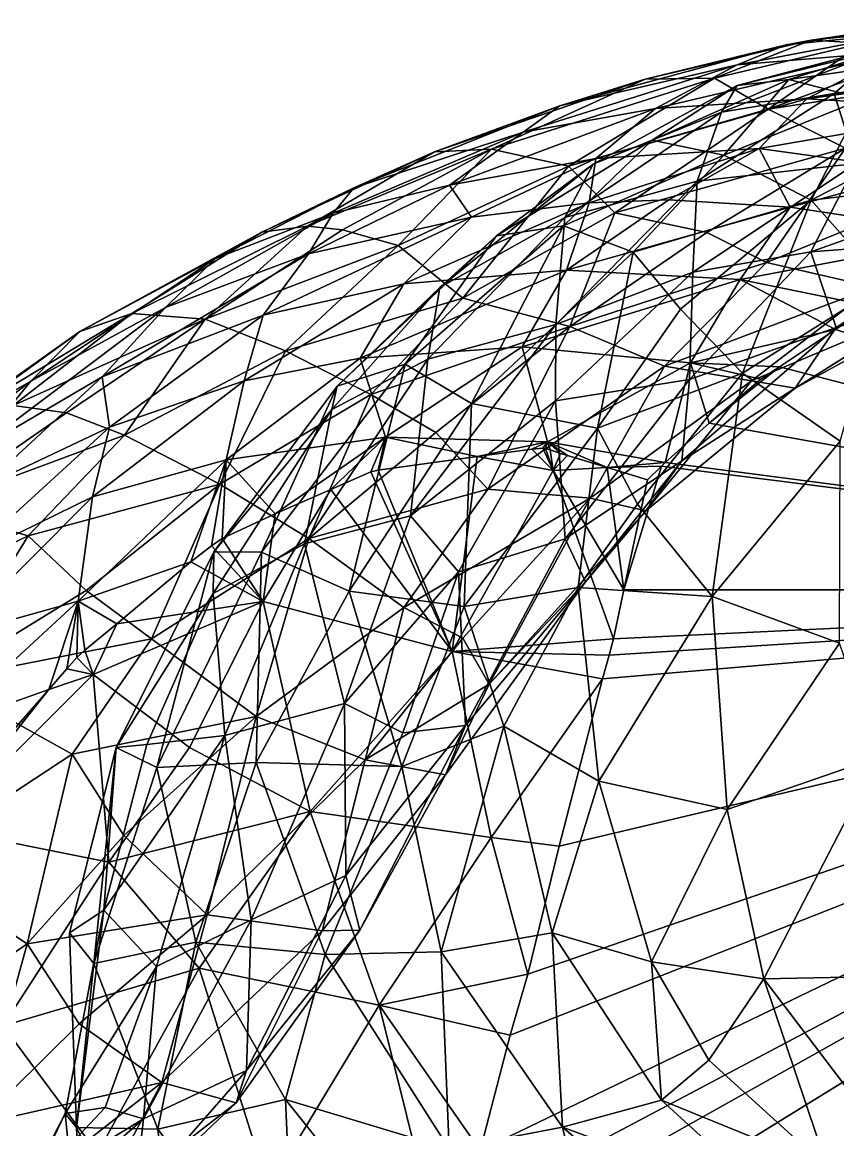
# Model space of a CAD drawing. Extents: x 373697 to 374058, y 6959904 to 6960301.
# Drawn here: x 373804.24 to 373824.06, y 6959982.53 to 6960009.44 of the extents above; entities that cross this region are included whole.
import ezdxf

# ---------------------------------------------------------------- set-up
doc = ezdxf.new("R2010")
doc.units = 0
doc.layers.add('Bht_Fk', color=7, linetype='CONTINUOUS')

msp = doc.modelspace()

# ---------------------------------------------------------------- linework, layer by layer
at = {"layer": 'Bht_Fk'}
for points in [[(373826.918, 6960009.306, 197.277), (373825.228, 6960008.792, 198.491), (373821.613, 6960007.904, 195.691)], [(373822.871, 6960008.053, 194.332), (373826.918, 6960009.306, 197.277), (373821.613, 6960007.904, 195.691)], [(373825.965, 6960009.377, 220.707), (373825.701, 6960009.181, 222.313), (373822.806, 6960008.89, 219.783)], [(373823.414, 6960009.005, 218.268), (373825.965, 6960009.377, 220.707), (373822.806, 6960008.89, 219.783)], [(373822.871, 6960008.053, 194.332), (373828.587, 6960008.861, 196.037), (373826.918, 6960009.306, 197.277)], [(373823.414, 6960009.005, 218.268), (373827.647, 6960009.444, 219.484), (373825.965, 6960009.377, 220.707)], [(373823.414, 6960009.005, 218.268), (373824.671, 6960008.934, 217.327), (373827.647, 6960009.444, 219.484)], [(373821.618, 6960008.404, 221.112), (373825.701, 6960009.181, 222.313), (373825.509, 6960008.734, 223.904)], [(373822.806, 6960008.89, 219.783), (373825.701, 6960009.181, 222.313), (373821.618, 6960008.404, 221.112)], [(373817.307, 6960007.409, 218.171), (373822.806, 6960008.89, 219.783), (373821.618, 6960008.404, 221.112)], [(373817.307, 6960007.409, 218.171), (373819.379, 6960008.057, 217.11), (373822.806, 6960008.89, 219.783)], [(373819.379, 6960008.057, 217.11), (373823.414, 6960009.005, 218.268), (373822.806, 6960008.89, 219.783)], [(373819.379, 6960008.057, 217.11), (373821.064, 6960008.081, 215.931), (373823.414, 6960009.005, 218.268)], [(373821.064, 6960008.081, 215.931), (373824.671, 6960008.934, 217.327), (373823.414, 6960009.005, 218.268)], [(373824.671, 6960008.934, 217.327), (373821.064, 6960008.081, 215.931), (373822.368, 6960007.328, 214.447)], [(373825.228, 6960008.792, 198.491), (373823.974, 6960007.71, 199.371), (373821.236, 6960007.26, 197.289)], [(373821.236, 6960007.26, 197.289), (373821.613, 6960007.904, 195.691), (373825.228, 6960008.792, 198.491)], [(373822.368, 6960007.328, 214.447), (373825.989, 6960008.649, 216.477), (373824.671, 6960008.934, 217.327)], [(373824.681, 6960007.578, 193.386), (373828.587, 6960008.861, 196.037), (373822.871, 6960008.053, 194.332)], [(373829.235, 6960008.507, 201.365), (373823.974, 6960007.71, 199.371), (373825.228, 6960008.792, 198.491)], [(373819.634, 6960007.348, 222.3), (373825.509, 6960008.734, 223.904), (373823.307, 6960007.585, 225.086)], [(373821.618, 6960008.404, 221.112), (373825.509, 6960008.734, 223.904), (373819.634, 6960007.348, 222.3)], [(373825.989, 6960008.649, 216.477), (373822.368, 6960007.328, 214.447), (373828.106, 6960008.205, 216.003)], [(373825.509, 6960008.734, 223.904), (373829.393, 6960008.414, 226.687), (373823.307, 6960007.585, 225.086)], [(373829.235, 6960008.507, 201.365), (373827.005, 6960007.736, 201.537), (373823.974, 6960007.71, 199.371)], [(373816.415, 6960006.771, 219.614), (373821.618, 6960008.404, 221.112), (373819.634, 6960007.348, 222.3)], [(373821.618, 6960008.404, 221.112), (373816.415, 6960006.771, 219.614), (373817.307, 6960007.409, 218.171)], [(373828.106, 6960008.205, 216.003), (373822.368, 6960007.328, 214.447), (373824.247, 6960006.38, 213.329)], [(373829.393, 6960008.414, 226.687), (373827.651, 6960007.324, 227.97), (373823.307, 6960007.585, 225.086)], [(373814.256, 6960006.29, 215.691), (373819.379, 6960008.057, 217.11), (373817.307, 6960007.409, 218.171)], [(373815.643, 6960006.362, 214.32), (373819.379, 6960008.057, 217.11), (373814.256, 6960006.29, 215.691)], [(373821.064, 6960008.081, 215.931), (373815.643, 6960006.362, 214.32), (373817.516, 6960005.948, 213.15)], [(373815.643, 6960006.362, 214.32), (373821.064, 6960008.081, 215.931), (373819.379, 6960008.057, 217.11)], [(373821.064, 6960008.081, 215.931), (373817.516, 6960005.948, 213.15), (373822.368, 6960007.328, 214.447)], [(373822.871, 6960008.053, 194.332), (373821.613, 6960007.904, 195.691), (373819.546, 6960006.575, 193.105)], [(373821.294, 6960006.211, 191.969), (373822.871, 6960008.053, 194.332), (373819.546, 6960006.575, 193.105)], [(373821.294, 6960006.211, 191.969), (373824.681, 6960007.578, 193.386), (373822.871, 6960008.053, 194.332)], [(373821.613, 6960007.904, 195.691), (373821.236, 6960007.26, 197.289), (373818.119, 6960005.992, 194.554)], [(373819.546, 6960006.575, 193.105), (373821.613, 6960007.904, 195.691), (373818.119, 6960005.992, 194.554)], [(373823.974, 6960007.71, 199.371), (373824.503, 6960006.011, 201.623), (373820.639, 6960005.581, 198.721)], [(373821.236, 6960007.26, 197.289), (373823.974, 6960007.71, 199.371), (373820.639, 6960005.581, 198.721)], [(373823.974, 6960007.71, 199.371), (373827.005, 6960007.736, 201.537), (373824.503, 6960006.011, 201.623)], [(373817.307, 6960007.409, 218.171), (373816.415, 6960006.771, 219.614), (373812.299, 6960005.419, 216.665)], [(373814.256, 6960006.29, 215.691), (373817.307, 6960007.409, 218.171), (373812.299, 6960005.419, 216.665)], [(373823.307, 6960007.585, 225.086), (373822.151, 6960006.376, 226.335), (373818.182, 6960006.131, 223.489)], [(373819.634, 6960007.348, 222.3), (373823.307, 6960007.585, 225.086), (373818.182, 6960006.131, 223.489)], [(373824.681, 6960007.578, 193.386), (373821.294, 6960006.211, 191.969), (373823.41, 6960005.122, 191.032)], [(373823.307, 6960007.585, 225.086), (373827.651, 6960007.324, 227.97), (373822.151, 6960006.376, 226.335)], [(373826.931, 6960006.949, 193.017), (373824.681, 6960007.578, 193.386), (373823.41, 6960005.122, 191.032)], [(373819.634, 6960007.348, 222.3), (373818.182, 6960006.131, 223.489), (373814.625, 6960005.487, 220.764)], [(373816.415, 6960006.771, 219.614), (373819.634, 6960007.348, 222.3), (373814.625, 6960005.487, 220.764)], [(373820.639, 6960005.581, 198.721), (373817.424, 6960004.7, 196.014), (373821.236, 6960007.26, 197.289)], [(373821.236, 6960007.26, 197.289), (373817.424, 6960004.7, 196.014), (373818.119, 6960005.992, 194.554)], [(373817.516, 6960005.948, 213.15), (373818.642, 6960004.81, 211.856), (373822.368, 6960007.328, 214.447)], [(373822.368, 6960007.328, 214.447), (373818.642, 6960004.81, 211.856), (373824.247, 6960006.38, 213.329)], [(373826.138, 6960005.82, 229.219), (373822.151, 6960006.376, 226.335), (373827.651, 6960007.324, 227.97)], [(373828.824, 6960005.747, 192.578), (373826.931, 6960006.949, 193.017), (373823.41, 6960005.122, 191.032)], [(373811.798, 6960004.8, 218.214), (373816.415, 6960006.771, 219.614), (373814.625, 6960005.487, 220.764)], [(373812.299, 6960005.419, 216.665), (373816.415, 6960006.771, 219.614), (373811.798, 6960004.8, 218.214)], [(373815.643, 6960006.362, 214.32), (373811.177, 6960004.485, 212.95), (373812.023, 6960004.398, 212.342)], [(373811.177, 6960004.485, 212.95), (373815.643, 6960006.362, 214.32), (373814.256, 6960006.29, 215.691)], [(373815.643, 6960006.362, 214.32), (373812.023, 6960004.398, 212.342), (373813.375, 6960004.022, 211.525)], [(373815.643, 6960006.362, 214.32), (373813.375, 6960004.022, 211.525), (373817.516, 6960005.948, 213.15)], [(373815.768, 6960004.255, 192.435), (373819.546, 6960006.575, 193.105), (373818.119, 6960005.992, 194.554)], [(373817.392, 6960004.498, 191.276), (373819.546, 6960006.575, 193.105), (373815.768, 6960004.255, 192.435)], [(373817.392, 6960004.498, 191.276), (373821.294, 6960006.211, 191.969), (373819.546, 6960006.575, 193.105)], [(373818.015, 6960005.053, 225.078), (373822.151, 6960006.376, 226.335), (373819.957, 6960005.13, 226.484)], [(373818.182, 6960006.131, 223.489), (373822.151, 6960006.376, 226.335), (373818.015, 6960005.053, 225.078)], [(373818.642, 6960004.81, 211.856), (373820.881, 6960004.33, 211.385), (373824.247, 6960006.38, 213.329)], [(373822.151, 6960006.376, 226.335), (373822.899, 6960004.952, 228.526), (373819.957, 6960005.13, 226.484)], [(373824.247, 6960006.38, 213.329), (373820.881, 6960004.33, 211.385), (373822.327, 6960003.606, 210.72)], [(373822.151, 6960006.376, 226.335), (373826.138, 6960005.82, 229.219), (373822.899, 6960004.952, 228.526)], [(373822.327, 6960003.606, 210.72), (373826.239, 6960005.197, 212.279), (373824.247, 6960006.38, 213.329)], [(373810.064, 6960004.344, 213.916), (373814.256, 6960006.29, 215.691), (373812.299, 6960005.419, 216.665)], [(373811.177, 6960004.485, 212.95), (373814.256, 6960006.29, 215.691), (373810.064, 6960004.344, 213.916)], [(373814.625, 6960005.487, 220.764), (373818.182, 6960006.131, 223.489), (373815.156, 6960004.71, 222.942)], [(373818.182, 6960006.131, 223.489), (373818.015, 6960005.053, 225.078), (373815.156, 6960004.71, 222.942)], [(373819.091, 6960003.858, 190.266), (373821.294, 6960006.211, 191.969), (373817.392, 6960004.498, 191.276)], [(373821.294, 6960006.211, 191.969), (373819.091, 6960003.858, 190.266), (373823.41, 6960005.122, 191.032)], [(373817.516, 6960005.948, 213.15), (373813.375, 6960004.022, 211.525), (373814.95, 6960002.739, 210.196)], [(373818.119, 6960005.992, 194.554), (373817.424, 6960004.7, 196.014), (373814.393, 6960002.998, 193.523)], [(373818.119, 6960005.992, 194.554), (373814.393, 6960002.998, 193.523), (373815.768, 6960004.255, 192.435)], [(373817.516, 6960005.948, 213.15), (373814.95, 6960002.739, 210.196), (373818.642, 6960004.81, 211.856)], [(373824.503, 6960006.011, 201.623), (373823.405, 6960003.866, 202.56), (373820.537, 6960003.367, 200.37)], [(373820.639, 6960005.581, 198.721), (373824.503, 6960006.011, 201.623), (373820.537, 6960003.367, 200.37)], [(373826.138, 6960005.82, 229.219), (373827.395, 6960004.266, 231.255), (373822.899, 6960004.952, 228.526)], [(373828.695, 6960005.737, 204.562), (373823.405, 6960003.866, 202.56), (373824.503, 6960006.011, 201.623)], [(373817.211, 6960002.1, 197.929), (373817.424, 6960004.7, 196.014), (373820.639, 6960005.581, 198.721)], [(373820.639, 6960005.581, 198.721), (373820.537, 6960003.367, 200.37), (373817.211, 6960002.1, 197.929)], [(373828.695, 6960005.737, 204.562), (373827.336, 6960004.153, 205.443), (373823.405, 6960003.866, 202.56)], [(373828.824, 6960005.747, 192.578), (373823.41, 6960005.122, 191.032), (373825.208, 6960003.096, 189.979)], [(373812.299, 6960005.419, 216.665), (373811.798, 6960004.8, 218.214), (373808.936, 6960003.702, 215.682)], [(373810.064, 6960004.344, 213.916), (373812.299, 6960005.419, 216.665), (373808.936, 6960003.702, 215.682)], [(373814.625, 6960005.487, 220.764), (373815.156, 6960004.71, 222.942), (373811.202, 6960003.819, 219.698)], [(373811.798, 6960004.8, 218.214), (373814.625, 6960005.487, 220.764), (373811.202, 6960003.819, 219.698)], [(373813.516, 6960003.084, 223.675), (373818.015, 6960005.053, 225.078), (373817.468, 6960003.417, 226.621)], [(373815.156, 6960004.71, 222.942), (373818.015, 6960005.053, 225.078), (373813.516, 6960003.084, 223.675)], [(373818.015, 6960005.053, 225.078), (373819.957, 6960005.13, 226.484), (373817.468, 6960003.417, 226.621)], [(373819.957, 6960005.13, 226.484), (373822.899, 6960004.952, 228.526), (373817.468, 6960003.417, 226.621)], [(373819.091, 6960003.858, 190.266), (373820.237, 6960002.473, 189.274), (373823.41, 6960005.122, 191.032)], [(373823.41, 6960005.122, 191.032), (373820.237, 6960002.473, 189.274), (373821.744, 6960000.917, 188.526)], [(373823.41, 6960005.122, 191.032), (373821.744, 6960000.917, 188.526), (373825.208, 6960003.096, 189.979)], [(373826.239, 6960005.197, 212.279), (373822.327, 6960003.606, 210.72), (373824.924, 6960003.002, 209.94)], [(373807.725, 6960002.508, 216.988), (373811.798, 6960004.8, 218.214), (373811.202, 6960003.819, 219.698)], [(373811.798, 6960004.8, 218.214), (373807.725, 6960002.508, 216.988), (373808.936, 6960003.702, 215.682)], [(373810.095, 6960002.322, 220.966), (373815.156, 6960004.71, 222.942), (373813.516, 6960003.084, 223.675)], [(373810.095, 6960002.322, 220.966), (373811.202, 6960003.819, 219.698), (373815.156, 6960004.71, 222.942)], [(373818.642, 6960004.81, 211.856), (373814.95, 6960002.739, 210.196), (373817.547, 6960002.048, 209.585)], [(373817.468, 6960003.417, 226.621), (373822.899, 6960004.952, 228.526), (373821.691, 6960003.192, 229.533)], [(373817.547, 6960002.048, 209.585), (373820.881, 6960004.33, 211.385), (373818.642, 6960004.81, 211.856)], [(373822.899, 6960004.952, 228.526), (373827.395, 6960004.266, 231.255), (373821.691, 6960003.192, 229.533)], [(373811.177, 6960004.485, 212.95), (373806.906, 6960002.369, 211.721), (373808.688, 6960002.226, 210.419)], [(373806.906, 6960002.369, 211.721), (373811.177, 6960004.485, 212.95), (373810.064, 6960004.344, 213.916)], [(373812.023, 6960004.398, 212.342), (373811.177, 6960004.485, 212.95), (373808.688, 6960002.226, 210.419)], [(373817.392, 6960004.498, 191.276), (373815.768, 6960004.255, 192.435), (373813.544, 6960001.133, 189.884)], [(373815.162, 6960000.183, 188.672), (373817.392, 6960004.498, 191.276), (373813.544, 6960001.133, 189.884)], [(373814.095, 6960001.254, 195.062), (373817.424, 6960004.7, 196.014), (373817.211, 6960002.1, 197.929)], [(373814.393, 6960002.998, 193.523), (373817.424, 6960004.7, 196.014), (373814.095, 6960001.254, 195.062)], [(373815.162, 6960000.183, 188.672), (373819.091, 6960003.858, 190.266), (373817.392, 6960004.498, 191.276)], [(373805.641, 6960001.925, 213.057), (373810.064, 6960004.344, 213.916), (373808.936, 6960003.702, 215.682)], [(373810.064, 6960004.344, 213.916), (373805.641, 6960001.925, 213.057), (373806.906, 6960002.369, 211.721)], [(373813.375, 6960004.022, 211.525), (373812.023, 6960004.398, 212.342), (373808.688, 6960002.226, 210.419)], [(373811.895, 6960000.601, 191.039), (373815.768, 6960004.255, 192.435), (373814.393, 6960002.998, 193.523)], [(373815.768, 6960004.255, 192.435), (373811.895, 6960000.601, 191.039), (373813.544, 6960001.133, 189.884)], [(373820.881, 6960004.33, 211.385), (373817.547, 6960002.048, 209.585), (373822.327, 6960003.606, 210.72)], [(373821.691, 6960003.192, 229.533), (373827.395, 6960004.266, 231.255), (373824.855, 6960002.541, 231.517)], [(373808.688, 6960002.226, 210.419), (373810.643, 6960001.457, 209.319), (373813.375, 6960004.022, 211.525)], [(373813.375, 6960004.022, 211.525), (373810.643, 6960001.457, 209.319), (373814.95, 6960002.739, 210.196)], [(373824.02, 6960002.028, 204.816), (373823.405, 6960003.866, 202.56), (373827.336, 6960004.153, 205.443)], [(373827.336, 6960004.153, 205.443), (373827.843, 6960003.186, 207.5), (373824.02, 6960002.028, 204.816)], [(373808.936, 6960003.702, 215.682), (373807.725, 6960002.508, 216.988), (373804.454, 6960000.723, 214.721)], [(373804.454, 6960000.723, 214.721), (373805.641, 6960001.925, 213.057), (373808.936, 6960003.702, 215.682)], [(373811.202, 6960003.819, 219.698), (373810.095, 6960002.322, 220.966), (373806.182, 6960000.83, 217.771)], [(373806.182, 6960000.83, 217.771), (373807.725, 6960002.508, 216.988), (373811.202, 6960003.819, 219.698)], [(373819.091, 6960003.858, 190.266), (373815.162, 6960000.183, 188.672), (373818.219, 6959999.578, 188.001)], [(373819.091, 6960003.858, 190.266), (373818.219, 6959999.578, 188.001), (373820.237, 6960002.473, 189.274)], [(373823.405, 6960003.866, 202.56), (373820.457, 6960000.762, 202.02), (373820.537, 6960003.367, 200.37)], [(373824.02, 6960002.028, 204.816), (373820.457, 6960000.762, 202.02), (373823.405, 6960003.866, 202.56)], [(373817.468, 6960003.417, 226.621), (373816.391, 6960001.554, 227.617), (373812.45, 6960001.281, 224.731)], [(373812.45, 6960001.281, 224.731), (373813.516, 6960003.084, 223.675), (373817.468, 6960003.417, 226.621)], [(373816.391, 6960001.554, 227.617), (373817.468, 6960003.417, 226.621), (373821.691, 6960003.192, 229.533)], [(373820.537, 6960003.367, 200.37), (373820.457, 6960000.762, 202.02), (373817.202, 6960000.247, 198.959)], [(373820.537, 6960003.367, 200.37), (373817.202, 6960000.247, 198.959), (373817.211, 6960002.1, 197.929)], [(373817.547, 6960002.048, 209.585), (373819.846, 6960001.088, 208.709), (373822.327, 6960003.606, 210.72)], [(373822.327, 6960003.606, 210.72), (373819.846, 6960001.088, 208.709), (373824.924, 6960003.002, 209.94)], [(373821.691, 6960003.192, 229.533), (373820.483, 6960001.167, 230.417), (373816.391, 6960001.554, 227.617)], [(373820.483, 6960001.167, 230.417), (373821.691, 6960003.192, 229.533), (373824.002, 6960001.976, 231.517)], [(373824.855, 6960002.541, 231.517), (373824.002, 6960001.976, 231.517), (373821.691, 6960003.192, 229.533)], [(373825.208, 6960003.096, 189.979), (373821.744, 6960000.917, 188.526), (373824.116, 6959999.266, 188.021)], [(373827.843, 6960003.186, 207.5), (373823.027, 6960000.551, 206.191), (373824.02, 6960002.028, 204.816)], [(373826.118, 6960002.485, 208.756), (373823.027, 6960000.551, 206.191), (373827.843, 6960003.186, 207.5)], [(373813.516, 6960003.084, 223.675), (373812.45, 6960001.281, 224.731), (373809.634, 6960000.727, 222.562)], [(373809.634, 6960000.727, 222.562), (373810.095, 6960002.322, 220.966), (373813.516, 6960003.084, 223.675)], [(373811.768, 6960000.037, 192.692), (373814.393, 6960002.998, 193.523), (373814.095, 6960001.254, 195.062)], [(373811.768, 6960000.037, 192.692), (373811.895, 6960000.601, 191.039), (373814.393, 6960002.998, 193.523)], [(373824.924, 6960003.002, 209.94), (373819.846, 6960001.088, 208.709), (373821.964, 6960000.731, 207.908)], [(373824.924, 6960003.002, 209.94), (373821.964, 6960000.731, 207.908), (373826.118, 6960002.485, 208.756)], [(373810.643, 6960001.457, 209.319), (373812.709, 6960000.402, 208.446), (373814.95, 6960002.739, 210.196)], [(373814.95, 6960002.739, 210.196), (373812.709, 6960000.402, 208.446), (373817.547, 6960002.048, 209.585)], [(373802.919, 6959999.964, 210.464), (373804.019, 6960000.129, 209.493), (373806.906, 6960002.369, 211.721)], [(373806.906, 6960002.369, 211.721), (373805.641, 6960001.925, 213.057), (373802.919, 6959999.964, 210.464)], [(373803.02, 6959998.972, 215.544), (373807.725, 6960002.508, 216.988), (373806.182, 6960000.83, 217.771)], [(373803.02, 6959998.972, 215.544), (373804.454, 6960000.723, 214.721), (373807.725, 6960002.508, 216.988)], [(373808.688, 6960002.226, 210.419), (373806.906, 6960002.369, 211.721), (373804.019, 6960000.129, 209.493)], [(373806.182, 6960000.83, 217.771), (373810.095, 6960002.322, 220.966), (373806.366, 6959999.608, 219.872)], [(373806.366, 6959999.608, 219.872), (373810.095, 6960002.322, 220.966), (373809.634, 6960000.727, 222.562)], [(373820.237, 6960002.473, 189.274), (373818.219, 6959999.578, 188.001), (373821.744, 6960000.917, 188.526)], [(373821.964, 6960000.731, 207.908), (373823.027, 6960000.551, 206.191), (373826.118, 6960002.485, 208.756)], [(373824.002, 6960001.976, 231.517), (373824.855, 6960002.541, 231.517), (373843.587, 6959995.65, 231.517)], [(373804.019, 6960000.129, 209.493), (373805.321, 6959999.952, 208.585), (373808.688, 6960002.226, 210.419)], [(373808.688, 6960002.226, 210.419), (373805.321, 6959999.952, 208.585), (373806.725, 6959999.412, 207.833)], [(373808.688, 6960002.226, 210.419), (373806.725, 6959999.412, 207.833), (373810.643, 6960001.457, 209.319)], [(373812.709, 6960000.402, 208.446), (373814.289, 6959999.474, 207.808), (373817.547, 6960002.048, 209.585)], [(373817.211, 6960002.1, 197.929), (373817.202, 6960000.247, 198.959), (373813.678, 6959997.452, 196.556)], [(373813.678, 6959997.452, 196.556), (373814.095, 6960001.254, 195.062), (373817.211, 6960002.1, 197.929)], [(373817.547, 6960002.048, 209.585), (373814.289, 6959999.474, 207.808), (373815.557, 6959998.097, 206.878)], [(373815.557, 6959998.097, 206.878), (373819.846, 6960001.088, 208.709), (373817.547, 6960002.048, 209.585)], [(373820.271, 6959998.785, 203.557), (373820.457, 6960000.762, 202.02), (373824.02, 6960002.028, 204.816)], [(373823.027, 6960000.551, 206.191), (373820.271, 6959998.785, 203.557), (373824.02, 6960002.028, 204.816)], [(373805.641, 6960001.925, 213.057), (373801.839, 6959999.229, 211.872), (373802.919, 6959999.964, 210.464)], [(373805.641, 6960001.925, 213.057), (373804.454, 6960000.723, 214.721), (373801.839, 6959999.229, 211.872)], [(373820.483, 6960001.167, 230.417), (373824.002, 6960001.976, 231.517), (373822.642, 6960001.069, 231.517)], [(373824.002, 6960001.976, 231.517), (373843.587, 6959995.65, 231.517), (373822.642, 6960001.069, 231.517)], [(373812.45, 6960001.281, 224.731), (373816.391, 6960001.554, 227.617), (373813.069, 6959999.358, 226.931)], [(373813.069, 6959999.358, 226.931), (373816.391, 6960001.554, 227.617), (373817.007, 6959999.249, 229.72)], [(373816.391, 6960001.554, 227.617), (373820.483, 6960001.167, 230.417), (373817.007, 6959999.249, 229.72)], [(373810.643, 6960001.457, 209.319), (373806.725, 6959999.412, 207.833), (373809.04, 6959998.22, 206.908)], [(373810.643, 6960001.457, 209.319), (373809.04, 6959998.22, 206.908), (373812.709, 6960000.402, 208.446)], [(373809.194, 6959998.807, 224.03), (373812.45, 6960001.281, 224.731), (373813.069, 6959999.358, 226.931)], [(373809.634, 6960000.727, 222.562), (373812.45, 6960001.281, 224.731), (373809.194, 6959998.807, 224.03)], [(373811.1, 6959996.772, 194.049), (373814.095, 6960001.254, 195.062), (373813.678, 6959997.452, 196.556)], [(373811.1, 6959996.772, 194.049), (373811.768, 6960000.037, 192.692), (373814.095, 6960001.254, 195.062)], [(373813.544, 6960001.133, 189.884), (373811.895, 6960000.601, 191.039), (373810.059, 6959996.566, 188.547)], [(373812.186, 6959995.622, 187.501), (373813.544, 6960001.133, 189.884), (373810.059, 6959996.566, 188.547)], [(373812.186, 6959995.622, 187.501), (373815.162, 6960000.183, 188.672), (373813.544, 6960001.133, 189.884)], [(373819.846, 6960001.088, 208.709), (373815.557, 6959998.097, 206.878), (373818.04, 6959997.882, 206.327)], [(373820.483, 6960001.167, 230.417), (373819.867, 6959998.744, 231.517), (373817.007, 6959999.249, 229.72)], [(373818.04, 6959997.882, 206.327), (373821.964, 6960000.731, 207.908), (373819.846, 6960001.088, 208.709)], [(373820.483, 6960001.167, 230.417), (373820.935, 6959999.698, 231.517), (373819.867, 6959998.744, 231.517)], [(373820.935, 6959999.698, 231.517), (373820.483, 6960001.167, 230.417), (373822.193, 6960000.77, 231.517)], [(373820.483, 6960001.167, 230.417), (373822.642, 6960001.069, 231.517), (373822.193, 6960000.77, 231.517)], [(373822.193, 6960000.77, 231.517), (373822.642, 6960001.069, 231.517), (373820.935, 6959999.698, 231.517)], [(373822.642, 6960001.069, 231.517), (373843.587, 6959995.65, 231.517), (373820.935, 6959999.698, 231.517)], [(373800.957, 6959998.057, 213.235), (373804.454, 6960000.723, 214.721), (373803.02, 6959998.972, 215.544)], [(373804.454, 6960000.723, 214.721), (373800.957, 6959998.057, 213.235), (373801.839, 6959999.229, 211.872)], [(373803.277, 6959998.148, 217.294), (373803.02, 6959998.972, 215.544), (373806.182, 6960000.83, 217.771)], [(373803.277, 6959998.148, 217.294), (373806.182, 6960000.83, 217.771), (373806.366, 6959999.608, 219.872)], [(373805.952, 6959997.911, 221.341), (373809.634, 6960000.727, 222.562), (373809.194, 6959998.807, 224.03)], [(373805.952, 6959997.911, 221.341), (373806.366, 6959999.608, 219.872), (373809.634, 6960000.727, 222.562)], [(373820.457, 6960000.762, 202.02), (373817.437, 6959996.892, 200.982), (373817.202, 6960000.247, 198.959)], [(373817.437, 6959996.892, 200.982), (373820.457, 6960000.762, 202.02), (373820.271, 6959998.785, 203.557)], [(373821.964, 6960000.731, 207.908), (373818.04, 6959997.882, 206.327), (373819.392, 6959997.569, 204.942)], [(373818.219, 6959999.578, 188.001), (373819.195, 6959997.732, 187.219), (373821.744, 6960000.917, 188.526)], [(373821.744, 6960000.917, 188.526), (373819.195, 6959997.732, 187.219), (373821.007, 6959995.491, 186.484)], [(373819.392, 6959997.569, 204.942), (373823.027, 6960000.551, 206.191), (373821.964, 6960000.731, 207.908)], [(373824.116, 6959999.266, 188.021), (373821.744, 6960000.917, 188.526), (373821.007, 6959995.491, 186.484)], [(373811.895, 6960000.601, 191.039), (373811.768, 6960000.037, 192.692), (373808.894, 6959996.575, 190.163)], [(373810.059, 6959996.566, 188.547), (373811.895, 6960000.601, 191.039), (373808.894, 6959996.575, 190.163)], [(373809.04, 6959998.22, 206.908), (373811.207, 6959996.898, 206.181), (373812.709, 6960000.402, 208.446)], [(373812.709, 6960000.402, 208.446), (373811.207, 6959996.898, 206.181), (373814.289, 6959999.474, 207.808)], [(373823.027, 6960000.551, 206.191), (373819.392, 6959997.569, 204.942), (373820.271, 6959998.785, 203.557)], [(373805.321, 6959999.952, 208.585), (373804.019, 6960000.129, 209.493), (373801.998, 6959997.65, 206.737)], [(373815.162, 6960000.183, 188.672), (373812.186, 6959995.622, 187.501), (373814.983, 6959995.245, 186.888)], [(373814.843, 6959996.093, 198.29), (373813.678, 6959997.452, 196.556), (373817.202, 6960000.247, 198.959)], [(373817.437, 6959996.892, 200.982), (373814.843, 6959996.093, 198.29), (373817.202, 6960000.247, 198.959)], [(373815.162, 6960000.183, 188.672), (373814.983, 6959995.245, 186.888), (373818.219, 6959999.578, 188.001)], [(373806.725, 6959999.412, 207.833), (373805.321, 6959999.952, 208.585), (373801.998, 6959997.65, 206.737)], [(373808.881, 6959995.563, 191.746), (373811.768, 6960000.037, 192.692), (373811.1, 6959996.772, 194.049)], [(373808.894, 6959996.575, 190.163), (373811.768, 6960000.037, 192.692), (373808.881, 6959995.563, 191.746)], [(373806.366, 6959999.608, 219.872), (373805.952, 6959997.911, 221.341), (373802.836, 6959996.393, 218.807)], [(373802.836, 6959996.393, 218.807), (373803.277, 6959998.148, 217.294), (373806.366, 6959999.608, 219.872)], [(373820.935, 6959999.698, 231.517), (373843.587, 6959995.65, 231.517), (373819.867, 6959998.744, 231.517)], [(373801.998, 6959997.65, 206.737), (373804.387, 6959996.963, 205.866), (373806.725, 6959999.412, 207.833)], [(373806.725, 6959999.412, 207.833), (373804.387, 6959996.963, 205.866), (373809.04, 6959998.22, 206.908)], [(373813.069, 6959999.358, 226.931), (373810.388, 6959997.499, 226.089), (373809.194, 6959998.807, 224.03)], [(373810.388, 6959997.499, 226.089), (373813.069, 6959999.358, 226.931), (373811.744, 6959998.089, 226.766)], [(373814.289, 6959999.474, 207.808), (373811.207, 6959996.898, 206.181), (373815.557, 6959998.097, 206.878)], [(373811.744, 6959998.089, 226.766), (373813.069, 6959999.358, 226.931), (373812.716, 6959998.518, 227.247)], [(373812.889, 6959998.558, 227.339), (373812.716, 6959998.518, 227.247), (373813.069, 6959999.358, 226.931)], [(373813.069, 6959999.358, 226.931), (373815.294, 6959998.894, 228.775), (373812.889, 6959998.558, 227.339)], [(373817.007, 6959999.249, 229.72), (373815.294, 6959998.894, 228.775), (373813.069, 6959999.358, 226.931)], [(373818.219, 6959999.578, 188.001), (373814.983, 6959995.245, 186.888), (373817.755, 6959995.706, 186.671)], [(373818.219, 6959999.578, 188.001), (373817.755, 6959995.706, 186.671), (373819.195, 6959997.732, 187.219)], [(373817.007, 6959999.249, 229.72), (373816.622, 6959999.066, 229.576), (373815.294, 6959998.894, 228.775)], [(373816.622, 6959999.066, 229.576), (373817.147, 6959998.55, 229.981), (373815.294, 6959998.894, 228.775)], [(373816.622, 6959999.066, 229.576), (373817.007, 6959999.249, 229.72), (373816.889, 6959999.097, 229.738)], [(373816.622, 6959999.066, 229.576), (373816.889, 6959999.097, 229.738), (373817.147, 6959998.55, 229.981)], [(373817.007, 6959999.249, 229.72), (373816.96, 6959999.084, 229.784), (373816.889, 6959999.097, 229.738)], [(373816.889, 6959999.097, 229.738), (373816.96, 6959999.084, 229.784), (373817.147, 6959998.55, 229.981)], [(373816.96, 6959999.084, 229.784), (373817.007, 6959999.249, 229.72), (373817.071, 6959999.05, 229.863)], [(373817.071, 6959999.05, 229.863), (373817.147, 6959998.55, 229.981), (373816.96, 6959999.084, 229.784)], [(373817.071, 6959999.05, 229.863), (373817.007, 6959999.249, 229.72), (373817.32, 6959998.967, 230.041)], [(373817.488, 6959998.917, 230.158), (373817.007, 6959999.249, 229.72), (373818.458, 6959998.627, 230.832)], [(373817.32, 6959998.967, 230.041), (373817.007, 6959999.249, 229.72), (373817.488, 6959998.917, 230.158)], [(373818.458, 6959998.627, 230.832), (373817.007, 6959999.249, 229.72), (373819.867, 6959998.744, 231.517)], [(373817.147, 6959998.55, 229.981), (373817.071, 6959999.05, 229.863), (373817.32, 6959998.967, 230.041)], [(373824.102, 6959994.353, 186.28), (373824.116, 6959999.266, 188.021), (373821.007, 6959995.491, 186.484)], [(373809.194, 6959998.807, 224.03), (373808.342, 6959996.335, 225.153), (373805.605, 6959995.376, 223.208)], [(373805.605, 6959995.376, 223.208), (373805.952, 6959997.911, 221.341), (373809.194, 6959998.807, 224.03)], [(373809.194, 6959998.807, 224.03), (373808.84, 6959996.724, 225.336), (373808.342, 6959996.335, 225.153)], [(373809.194, 6959998.807, 224.03), (373809.1, 6959996.898, 225.454), (373808.84, 6959996.724, 225.336)], [(373809.194, 6959998.807, 224.03), (373810.388, 6959997.499, 226.089), (373809.1, 6959996.898, 225.454)], [(373815.294, 6959998.894, 228.775), (373814.686, 6959994.158, 229.185), (373812.889, 6959998.558, 227.339)], [(373815.294, 6959998.894, 228.775), (373817.147, 6959998.55, 229.981), (373814.686, 6959994.158, 229.185)], [(373817.488, 6959998.917, 230.158), (373817.147, 6959998.55, 229.981), (373817.32, 6959998.967, 230.041)], [(373818.458, 6959998.627, 230.832), (373817.147, 6959998.55, 229.981), (373817.488, 6959998.917, 230.158)], [(373820.271, 6959998.785, 203.557), (373817.931, 6959995.846, 202.808), (373817.437, 6959996.892, 200.982)], [(373819.392, 6959997.569, 204.942), (373817.931, 6959995.846, 202.808), (373820.271, 6959998.785, 203.557)], [(373812.716, 6959998.518, 227.247), (373814.686, 6959994.158, 229.185), (373811.744, 6959998.089, 226.766)], [(373814.686, 6959994.158, 229.185), (373812.716, 6959998.518, 227.247), (373812.889, 6959998.558, 227.339)], [(373818.607, 6959994.465, 231.517), (373814.686, 6959994.158, 229.185), (373817.147, 6959998.55, 229.981)], [(373818.861, 6959995.65, 231.517), (373817.147, 6959998.55, 229.981), (373818.458, 6959998.627, 230.832)], [(373817.147, 6959998.55, 229.981), (373818.861, 6959995.65, 231.517), (373818.607, 6959994.465, 231.517)], [(373819.776, 6959998.656, 231.517), (373818.458, 6959998.627, 230.832), (373819.867, 6959998.744, 231.517)], [(373819.434, 6959998.325, 231.517), (373818.458, 6959998.627, 230.832), (373819.776, 6959998.656, 231.517)], [(373819.434, 6959998.325, 231.517), (373818.861, 6959995.65, 231.517), (373818.458, 6959998.627, 230.832)], [(373819.776, 6959998.656, 231.517), (373818.861, 6959995.65, 231.517), (373819.434, 6959998.325, 231.517)], [(373843.587, 6959995.65, 231.517), (373818.861, 6959995.65, 231.517), (373819.776, 6959998.656, 231.517)], [(373819.867, 6959998.744, 231.517), (373843.587, 6959995.65, 231.517), (373819.776, 6959998.656, 231.517)], [(373804.387, 6959996.963, 205.866), (373805.793, 6959995.639, 205.063), (373809.04, 6959998.22, 206.908)], [(373809.04, 6959998.22, 206.908), (373805.793, 6959995.639, 205.063), (373807.382, 6959994.466, 204.577)], [(373811.207, 6959996.898, 206.181), (373809.04, 6959998.22, 206.908), (373807.382, 6959994.466, 204.577)], [(373810.094, 6959995.37, 226.316), (373810.388, 6959997.499, 226.089), (373811.744, 6959998.089, 226.766)], [(373811.744, 6959998.089, 226.766), (373814.686, 6959994.158, 229.185), (373810.094, 6959995.37, 226.316)], [(373811.207, 6959996.898, 206.181), (373813.511, 6959995.224, 205.227), (373815.557, 6959998.097, 206.878)], [(373815.557, 6959998.097, 206.878), (373813.511, 6959995.224, 205.227), (373818.04, 6959997.882, 206.327)], [(373805.952, 6959997.911, 221.341), (373805.605, 6959995.376, 223.208), (373802.579, 6959994.536, 220.353)], [(373802.836, 6959996.393, 218.807), (373805.952, 6959997.911, 221.341), (373802.579, 6959994.536, 220.353)], [(373813.511, 6959995.224, 205.227), (373814.947, 6959994.475, 204.586), (373818.04, 6959997.882, 206.327)], [(373818.04, 6959997.882, 206.327), (373814.947, 6959994.475, 204.586), (373815.589, 6959993.363, 203.389)], [(373818.04, 6959997.882, 206.327), (373815.589, 6959993.363, 203.389), (373819.392, 6959997.569, 204.942)], [(373819.195, 6959997.732, 187.219), (373817.755, 6959995.706, 186.671), (373821.007, 6959995.491, 186.484)], [(373801.998, 6959997.65, 206.737), (373800.047, 6959994.877, 204.116), (373804.387, 6959996.963, 205.866)], [(373810.388, 6959997.499, 226.089), (373810.094, 6959995.37, 226.316), (373809.1, 6959996.898, 225.454)], [(373812.073, 6959992.892, 196.293), (373811.1, 6959996.772, 194.049), (373813.678, 6959997.452, 196.556)], [(373813.678, 6959997.452, 196.556), (373814.843, 6959996.093, 198.29), (373812.073, 6959992.892, 196.293)], [(373819.392, 6959997.569, 204.942), (373815.589, 6959993.363, 203.389), (373817.931, 6959995.846, 202.808)], [(373804.387, 6959996.963, 205.866), (373800.047, 6959994.877, 204.116), (373802.235, 6959993.452, 203.319)], [(373805.793, 6959995.639, 205.063), (373804.387, 6959996.963, 205.866), (373802.235, 6959993.452, 203.319)], [(373811.207, 6959996.898, 206.181), (373807.382, 6959994.466, 204.577), (373809.925, 6959992.576, 203.864)], [(373809.1, 6959996.898, 225.454), (373810.094, 6959995.37, 226.316), (373808.84, 6959996.724, 225.336)], [(373811.207, 6959996.898, 206.181), (373809.925, 6959992.576, 203.864), (373813.511, 6959995.224, 205.227)], [(373810.094, 6959995.37, 226.316), (373808.342, 6959996.335, 225.153), (373808.84, 6959996.724, 225.336)], [(373809.169, 6959992.114, 193.419), (373808.881, 6959995.563, 191.746), (373811.1, 6959996.772, 194.049)], [(373809.169, 6959992.114, 193.419), (373811.1, 6959996.772, 194.049), (373812.073, 6959992.892, 196.293)], [(373815.014, 6959992.353, 200.188), (373814.843, 6959996.093, 198.29), (373817.437, 6959996.892, 200.982)], [(373817.931, 6959995.846, 202.808), (373815.014, 6959992.353, 200.188), (373817.437, 6959996.892, 200.982)], [(373808.881, 6959995.563, 191.746), (373806.523, 6959991.826, 189.279), (373808.894, 6959996.575, 190.163)], [(373808.894, 6959996.575, 190.163), (373806.523, 6959991.826, 189.279), (373807.515, 6959991.336, 187.714)], [(373810.059, 6959996.566, 188.547), (373808.894, 6959996.575, 190.163), (373807.515, 6959991.336, 187.714)], [(373809.929, 6959991.458, 187.073), (373810.059, 6959996.566, 188.547), (373807.515, 6959991.336, 187.714)], [(373810.059, 6959996.566, 188.547), (373809.929, 6959991.458, 187.073), (373812.186, 6959995.622, 187.501)], [(373808.342, 6959996.335, 225.153), (373806.541, 6959994.83, 224.512), (373805.605, 6959995.376, 223.208)], [(373808.342, 6959996.335, 225.153), (373810.094, 6959995.37, 226.316), (373806.541, 6959994.83, 224.512)], [(373812.073, 6959992.892, 196.293), (373814.843, 6959996.093, 198.29), (373813.487, 6959992.175, 198.053)], [(373815.014, 6959992.353, 200.188), (373813.487, 6959992.175, 198.053), (373814.843, 6959996.093, 198.29)], [(373817.931, 6959995.846, 202.808), (373814.529, 6959991.156, 201.959), (373815.014, 6959992.353, 200.188)], [(373815.589, 6959993.363, 203.389), (373814.529, 6959991.156, 201.959), (373817.931, 6959995.846, 202.808)], [(373807.382, 6959994.466, 204.577), (373805.793, 6959995.639, 205.063), (373802.235, 6959993.452, 203.319)], [(373806.523, 6959991.826, 189.279), (373808.881, 6959995.563, 191.746), (373807.268, 6959991.894, 191.187)], [(373808.881, 6959995.563, 191.746), (373809.169, 6959992.114, 193.419), (373807.268, 6959991.894, 191.187)], [(373812.186, 6959995.622, 187.501), (373809.929, 6959991.458, 187.073), (373813.464, 6959991.364, 186.484)], [(373813.464, 6959991.364, 186.484), (373814.983, 6959995.245, 186.888), (373812.186, 6959995.622, 187.501)], [(373814.738, 6959979.46, 231.517), (373843.587, 6959995.65, 231.517), (373814.255, 6959977.566, 231.517)], [(373814.255, 6959965.161, 231.517), (373814.255, 6959977.566, 231.517), (373843.587, 6959995.65, 231.517)], [(373843.587, 6959995.65, 231.517), (373843.587, 6959965.161, 231.517), (373814.255, 6959965.161, 231.517)], [(373814.965, 6959980.504, 231.517), (373843.587, 6959995.65, 231.517), (373814.738, 6959979.46, 231.517)], [(373814.965, 6959980.504, 231.517), (373815.367, 6959982.034, 231.517), (373843.587, 6959995.65, 231.517)], [(373814.983, 6959995.245, 186.888), (373815.948, 6959992.337, 186.186), (373817.755, 6959995.706, 186.671)], [(373816.096, 6959984.832, 231.517), (373843.587, 6959995.65, 231.517), (373815.367, 6959982.034, 231.517)], [(373817.755, 6959995.706, 186.671), (373815.948, 6959992.337, 186.186), (373818.254, 6959991.008, 185.636)], [(373816.531, 6959986.319, 231.517), (373843.587, 6959995.65, 231.517), (373816.096, 6959984.832, 231.517)], [(373817.291, 6959989.426, 231.517), (373843.587, 6959995.65, 231.517), (373816.531, 6959986.319, 231.517)], [(373817.291, 6959989.426, 231.517), (373818.346, 6959993.488, 231.517), (373843.587, 6959995.65, 231.517)], [(373817.755, 6959995.706, 186.671), (373818.254, 6959991.008, 185.636), (373821.007, 6959995.491, 186.484)], [(373818.503, 6959994.069, 231.517), (373843.587, 6959995.65, 231.517), (373818.346, 6959993.488, 231.517)], [(373818.607, 6959994.465, 231.517), (373843.587, 6959995.65, 231.517), (373818.503, 6959994.069, 231.517)], [(373818.861, 6959995.65, 231.517), (373843.587, 6959995.65, 231.517), (373818.607, 6959994.465, 231.517)], [(373805.605, 6959995.376, 223.208), (373804.89, 6959993.235, 224.022), (373802.261, 6959992.303, 221.919)], [(373802.261, 6959992.303, 221.919), (373802.579, 6959994.536, 220.353), (373805.605, 6959995.376, 223.208)], [(373805.605, 6959995.376, 223.208), (373805.323, 6959993.73, 224.116), (373804.89, 6959993.235, 224.022)], [(373805.605, 6959995.376, 223.208), (373805.569, 6959994.007, 224.174), (373805.323, 6959993.73, 224.116)], [(373805.761, 6959994.188, 224.228), (373805.569, 6959994.007, 224.174), (373805.605, 6959995.376, 223.208)], [(373806.541, 6959994.83, 224.512), (373805.761, 6959994.188, 224.228), (373805.605, 6959995.376, 223.208)], [(373806.541, 6959994.83, 224.512), (373810.094, 6959995.37, 226.316), (373805.964, 6959993.598, 224.473)], [(373810.094, 6959995.37, 226.316), (373808.308, 6959991.824, 226.083), (373805.964, 6959993.598, 224.473)], [(373811.241, 6959990.266, 227.952), (373808.308, 6959991.824, 226.083), (373810.094, 6959995.37, 226.316)], [(373814.686, 6959994.158, 229.185), (373811.241, 6959990.266, 227.952), (373810.094, 6959995.37, 226.316)], [(373818.254, 6959991.008, 185.636), (373821.369, 6959990.315, 185.216), (373821.007, 6959995.491, 186.484)], [(373821.369, 6959990.315, 185.216), (373824.102, 6959994.353, 186.28), (373821.007, 6959995.491, 186.484)], [(373813.511, 6959995.224, 205.227), (373809.925, 6959992.576, 203.864), (373812.573, 6959991.523, 203.271)], [(373813.511, 6959995.224, 205.227), (373812.573, 6959991.523, 203.271), (373814.947, 6959994.475, 204.586)], [(373814.983, 6959995.245, 186.888), (373813.464, 6959991.364, 186.484), (373815.948, 6959992.337, 186.186)], [(373805.964, 6959993.598, 224.473), (373805.761, 6959994.188, 224.228), (373806.541, 6959994.83, 224.512)], [(373814.947, 6959994.475, 204.586), (373812.573, 6959991.523, 203.271), (373815.589, 6959993.363, 203.389)], [(373802.235, 6959993.452, 203.319), (373805.454, 6959991.661, 202.949), (373807.382, 6959994.466, 204.577)], [(373809.925, 6959992.576, 203.864), (373807.382, 6959994.466, 204.577), (373805.454, 6959991.661, 202.949)], [(373814.686, 6959994.158, 229.185), (373818.607, 6959994.465, 231.517), (373818.503, 6959994.069, 231.517)], [(373825.049, 6959991.588, 185.57), (373824.102, 6959994.353, 186.28), (373821.369, 6959990.315, 185.216)], [(373805.569, 6959994.007, 224.174), (373805.964, 6959993.598, 224.473), (373805.323, 6959993.73, 224.116)], [(373805.964, 6959993.598, 224.473), (373805.569, 6959994.007, 224.174), (373805.761, 6959994.188, 224.228)], [(373811.241, 6959990.266, 227.952), (373814.686, 6959994.158, 229.185), (373815.634, 6959989.635, 230.503)], [(373818.346, 6959993.488, 231.517), (373814.686, 6959994.158, 229.185), (373818.503, 6959994.069, 231.517)], [(373814.686, 6959994.158, 229.185), (373818.346, 6959993.488, 231.517), (373815.634, 6959989.635, 230.503)], [(373805.964, 6959993.598, 224.473), (373804.89, 6959993.235, 224.022), (373805.323, 6959993.73, 224.116)], [(373805.454, 6959991.661, 202.949), (373802.235, 6959993.452, 203.319), (373801.401, 6959988.995, 201.021)], [(373805.964, 6959993.598, 224.473), (373802.216, 6959989.866, 223.513), (373804.89, 6959993.235, 224.022)], [(373806.343, 6959989.04, 225.678), (373802.216, 6959989.866, 223.513), (373805.964, 6959993.598, 224.473)], [(373808.308, 6959991.824, 226.083), (373806.343, 6959989.04, 225.678), (373805.964, 6959993.598, 224.473)], [(373815.634, 6959989.635, 230.503), (373818.346, 6959993.488, 231.517), (373817.291, 6959989.426, 231.517)], [(373804.89, 6959993.235, 224.022), (373802.216, 6959989.866, 223.513), (373802.171, 6959990.132, 223.424)], [(373804.89, 6959993.235, 224.022), (373802.171, 6959990.132, 223.424), (373802.261, 6959992.303, 221.919)], [(373812.573, 6959991.523, 203.271), (373814.529, 6959991.156, 201.959), (373815.589, 6959993.363, 203.389)], [(373809.808, 6959987.635, 195.181), (373809.169, 6959992.114, 193.419), (373812.073, 6959992.892, 196.293)], [(373809.808, 6959987.635, 195.181), (373812.073, 6959992.892, 196.293), (373812.104, 6959988.714, 197.565)], [(373812.104, 6959988.714, 197.565), (373812.073, 6959992.892, 196.293), (373813.487, 6959992.175, 198.053)], [(373805.454, 6959991.661, 202.949), (373806.709, 6959989.682, 202.261), (373809.925, 6959992.576, 203.864)], [(373809.925, 6959992.576, 203.864), (373806.709, 6959989.682, 202.261), (373808.733, 6959987.753, 201.574)], [(373809.925, 6959992.576, 203.864), (373808.733, 6959987.753, 201.574), (373812.573, 6959991.523, 203.271)], [(373815.014, 6959992.353, 200.188), (373812.104, 6959988.714, 197.565), (373813.487, 6959992.175, 198.053)], [(373815.014, 6959992.353, 200.188), (373812.448, 6959987.386, 199.269), (373812.104, 6959988.714, 197.565)], [(373814.529, 6959991.156, 201.959), (373812.448, 6959987.386, 199.269), (373815.014, 6959992.353, 200.188)], [(373815.948, 6959992.337, 186.186), (373813.464, 6959991.364, 186.484), (373814.423, 6959986.861, 186.534)], [(373815.948, 6959992.337, 186.186), (373814.423, 6959986.861, 186.534), (373817.116, 6959987.318, 185.814)], [(373815.948, 6959992.337, 186.186), (373817.116, 6959987.318, 185.814), (373818.254, 6959991.008, 185.636)], [(373809.169, 6959992.114, 193.419), (373807.503, 6959986.504, 192.803), (373806.226, 6959987.869, 190.767)], [(373807.268, 6959991.894, 191.187), (373809.169, 6959992.114, 193.419), (373806.226, 6959987.869, 190.767)], [(373809.808, 6959987.635, 195.181), (373807.503, 6959986.504, 192.803), (373809.169, 6959992.114, 193.419)], [(373805.387, 6959987.322, 188.834), (373806.523, 6959991.826, 189.279), (373806.226, 6959987.869, 190.767)], [(373805.387, 6959987.322, 188.834), (373805.98, 6959986.573, 187.482), (373806.523, 6959991.826, 189.279)], [(373807.515, 6959991.336, 187.714), (373806.523, 6959991.826, 189.279), (373805.98, 6959986.573, 187.482)], [(373806.523, 6959991.826, 189.279), (373807.268, 6959991.894, 191.187), (373806.226, 6959987.869, 190.767)], [(373808.308, 6959991.824, 226.083), (373811.241, 6959990.266, 227.952), (373806.343, 6959989.04, 225.678)], [(373801.401, 6959988.995, 201.021), (373804.361, 6959987.052, 200.813), (373805.454, 6959991.661, 202.949)], [(373806.709, 6959989.682, 202.261), (373805.454, 6959991.661, 202.949), (373804.361, 6959987.052, 200.813)], [(373812.573, 6959991.523, 203.271), (373808.733, 6959987.753, 201.574), (373811.532, 6959987.367, 201.003)], [(373812.573, 6959991.523, 203.271), (373811.532, 6959987.367, 201.003), (373814.529, 6959991.156, 201.959)], [(373825.049, 6959991.588, 185.57), (373821.369, 6959990.315, 185.216), (373822.264, 6959986.198, 184.89)], [(373825.086, 6959986.259, 184.499), (373825.049, 6959991.588, 185.57), (373822.264, 6959986.198, 184.89)], [(373807.515, 6959991.336, 187.714), (373805.98, 6959986.573, 187.482), (373808.46, 6959987.092, 186.967)], [(373809.929, 6959991.458, 187.073), (373807.515, 6959991.336, 187.714), (373808.46, 6959987.092, 186.967)], [(373809.929, 6959991.458, 187.073), (373808.46, 6959987.092, 186.967), (373811.602, 6959986.793, 186.915)], [(373813.464, 6959991.364, 186.484), (373809.929, 6959991.458, 187.073), (373811.602, 6959986.793, 186.915)], [(373814.423, 6959986.861, 186.534), (373813.464, 6959991.364, 186.484), (373811.602, 6959986.793, 186.915)], [(373814.529, 6959991.156, 201.959), (373811.532, 6959987.367, 201.003), (373812.448, 6959987.386, 199.269)], [(373818.254, 6959991.008, 185.636), (373817.116, 6959987.318, 185.814), (373819.534, 6959986.614, 185.254)], [(373818.254, 6959991.008, 185.636), (373819.534, 6959986.614, 185.254), (373821.369, 6959990.315, 185.216)], [(373811.241, 6959990.266, 227.952), (373808.539, 6959986.459, 227.273), (373806.343, 6959989.04, 225.678)], [(373808.539, 6959986.459, 227.273), (373811.241, 6959990.266, 227.952), (373812.915, 6959985.566, 229.672)], [(373815.634, 6959989.635, 230.503), (373812.915, 6959985.566, 229.672), (373811.241, 6959990.266, 227.952)], [(373822.264, 6959986.198, 184.89), (373821.369, 6959990.315, 185.216), (373819.534, 6959986.614, 185.254)], [(373806.343, 6959989.04, 225.678), (373803.775, 6959985.061, 225.289), (373802.216, 6959989.866, 223.513)], [(373808.733, 6959987.753, 201.574), (373806.709, 6959989.682, 202.261), (373804.361, 6959987.052, 200.813)], [(373816.531, 6959986.319, 231.517), (373812.915, 6959985.566, 229.672), (373815.634, 6959989.635, 230.503)], [(373816.531, 6959986.319, 231.517), (373815.634, 6959989.635, 230.503), (373817.291, 6959989.426, 231.517)], [(373804.361, 6959987.052, 200.813), (373801.401, 6959988.995, 201.021), (373800.361, 6959984.286, 198.959)], [(373806.343, 6959989.04, 225.678), (373808.539, 6959986.459, 227.273), (373803.775, 6959985.061, 225.289)], [(373812.448, 6959987.386, 199.269), (373809.688, 6959983.978, 196.747), (373812.104, 6959988.714, 197.565)], [(373809.688, 6959983.978, 196.747), (373809.808, 6959987.635, 195.181), (373812.104, 6959988.714, 197.565)], [(373804.361, 6959987.052, 200.813), (373805.622, 6959985.106, 200.134), (373808.733, 6959987.753, 201.574)], [(373805.285, 6959982.928, 190.409), (373806.226, 6959987.869, 190.767), (373807.503, 6959986.504, 192.803)], [(373805.285, 6959982.928, 190.409), (373805.56, 6959982.594, 188.548), (373806.226, 6959987.869, 190.767)], [(373805.56, 6959982.594, 188.548), (373805.387, 6959987.322, 188.834), (373806.226, 6959987.869, 190.767)], [(373808.733, 6959987.753, 201.574), (373805.622, 6959985.106, 200.134), (373807.632, 6959983.683, 199.44)], [(373811.532, 6959987.367, 201.003), (373808.733, 6959987.753, 201.574), (373807.632, 6959983.683, 199.44)], [(373809.808, 6959987.635, 195.181), (373807.187, 6959982.8, 194.33), (373807.503, 6959986.504, 192.803)], [(373809.688, 6959983.978, 196.747), (373807.187, 6959982.8, 194.33), (373809.808, 6959987.635, 195.181)], [(373805.98, 6959986.573, 187.482), (373805.387, 6959987.322, 188.834), (373805.56, 6959982.594, 188.548)], [(373807.632, 6959983.683, 199.44), (373809.437, 6959983.19, 198.307), (373811.532, 6959987.367, 201.003)], [(373812.448, 6959987.386, 199.269), (373809.437, 6959983.19, 198.307), (373809.688, 6959983.978, 196.747)], [(373812.448, 6959987.386, 199.269), (373811.532, 6959987.367, 201.003), (373809.437, 6959983.19, 198.307)], [(373817.374, 6959982.599, 187.316), (373817.116, 6959987.318, 185.814), (373814.423, 6959986.861, 186.534)], [(373817.116, 6959987.318, 185.814), (373817.374, 6959982.599, 187.316), (373819.777, 6959983.255, 186.501)], [(373819.534, 6959986.614, 185.254), (373817.116, 6959987.318, 185.814), (373819.777, 6959983.255, 186.501)], [(373803.144, 6959982.667, 198.632), (373804.361, 6959987.052, 200.813), (373800.361, 6959984.286, 198.959)], [(373805.622, 6959985.106, 200.134), (373804.361, 6959987.052, 200.813), (373803.144, 6959982.667, 198.632)], [(373808.46, 6959987.092, 186.967), (373805.98, 6959986.573, 187.482), (373807.536, 6959982.548, 187.262)], [(373810.637, 6959983.273, 187.39), (373808.46, 6959987.092, 186.967), (373807.536, 6959982.548, 187.262)], [(373811.602, 6959986.793, 186.915), (373808.46, 6959987.092, 186.967), (373810.637, 6959983.273, 187.39)], [(373814.616, 6959982.071, 187.816), (373811.602, 6959986.793, 186.915), (373810.637, 6959983.273, 187.39)], [(373814.423, 6959986.861, 186.534), (373811.602, 6959986.793, 186.915), (373814.616, 6959982.071, 187.816)], [(373814.616, 6959982.071, 187.816), (373817.374, 6959982.599, 187.316), (373814.423, 6959986.861, 186.534)], [(373803.775, 6959985.061, 225.289), (373808.539, 6959986.459, 227.273), (373806.072, 6959981.963, 226.889)], [(373806.256, 6959983.073, 192.355), (373805.285, 6959982.928, 190.409), (373807.503, 6959986.504, 192.803)], [(373805.98, 6959986.573, 187.482), (373805.56, 6959982.594, 188.548), (373807.536, 6959982.548, 187.262)], [(373808.539, 6959986.459, 227.273), (373810.228, 6959981.112, 229.001), (373806.072, 6959981.963, 226.889)], [(373807.503, 6959986.504, 192.803), (373807.187, 6959982.8, 194.33), (373806.256, 6959983.073, 192.355)], [(373812.915, 6959985.566, 229.672), (373810.228, 6959981.112, 229.001), (373808.539, 6959986.459, 227.273)], [(373820.923, 6959984.226, 185.538), (373819.534, 6959986.614, 185.254), (373819.777, 6959983.255, 186.501)], [(373819.534, 6959986.614, 185.254), (373820.923, 6959984.226, 185.538), (373822.264, 6959986.198, 184.89)], [(373812.915, 6959985.566, 229.672), (373816.531, 6959986.319, 231.517), (373816.096, 6959984.832, 231.517)], [(373822.264, 6959986.198, 184.89), (373820.923, 6959984.226, 185.538), (373823.808, 6959981.612, 187.131)], [(373825.086, 6959986.259, 184.499), (373822.264, 6959986.198, 184.89), (373825.78, 6959981.58, 186.028)], [(373825.78, 6959981.58, 186.028), (373822.264, 6959986.198, 184.89), (373823.808, 6959981.612, 187.131)], [(373812.915, 6959985.566, 229.672), (373814.24, 6959980.233, 231.158), (373810.228, 6959981.112, 229.001)], [(373815.367, 6959982.034, 231.517), (373812.915, 6959985.566, 229.672), (373816.096, 6959984.832, 231.517)], [(373814.24, 6959980.233, 231.158), (373812.915, 6959985.566, 229.672), (373815.367, 6959982.034, 231.517)], [(373806.072, 6959981.963, 226.889), (373800.664, 6959981.177, 224.636), (373803.775, 6959985.061, 225.289)], [(373805.622, 6959985.106, 200.134), (373803.144, 6959982.667, 198.632), (373807.632, 6959983.683, 199.44)], [(373820.923, 6959984.226, 185.538), (373819.777, 6959983.255, 186.501), (373823.808, 6959981.612, 187.131)], [(373806.968, 6959980.855, 195.885), (373807.187, 6959982.8, 194.33), (373809.688, 6959983.978, 196.747)], [(373809.437, 6959983.19, 198.307), (373806.968, 6959980.855, 195.885), (373809.688, 6959983.978, 196.747)], [(373803.144, 6959982.667, 198.632), (373804.373, 6959981.134, 197.742), (373807.632, 6959983.683, 199.44)], [(373807.632, 6959983.683, 199.44), (373804.373, 6959981.134, 197.742), (373805.904, 6959980.443, 196.988)], [(373807.632, 6959983.683, 199.44), (373805.904, 6959980.443, 196.988), (373809.437, 6959983.19, 198.307)], [(373809.437, 6959983.19, 198.307), (373805.904, 6959980.443, 196.988), (373806.968, 6959980.855, 195.885)], [(373810.866, 6959978.064, 188.364), (373810.637, 6959983.273, 187.39), (373807.536, 6959982.548, 187.262)], [(373813.153, 6959980.126, 188.252), (373810.637, 6959983.273, 187.39), (373810.866, 6959978.064, 188.364)], [(373810.637, 6959983.273, 187.39), (373813.153, 6959980.126, 188.252), (373814.616, 6959982.071, 187.816)], [(373817.374, 6959982.599, 187.316), (373822.619, 6959980.656, 188.353), (373819.777, 6959983.255, 186.501)], [(373819.777, 6959983.255, 186.501), (373822.619, 6959980.656, 188.353), (373823.808, 6959981.612, 187.131)], [(373802.784, 6959978.085, 189.679), (373805.285, 6959982.928, 190.409), (373804.407, 6959981.112, 191.773)], [(373802.784, 6959978.085, 189.679), (373805.738, 6959978.389, 189.031), (373805.285, 6959982.928, 190.409)], [(373807.187, 6959982.8, 194.33), (373804.407, 6959981.112, 191.773), (373806.256, 6959983.073, 192.355)], [(373804.407, 6959981.112, 191.773), (373805.285, 6959982.928, 190.409), (373806.256, 6959983.073, 192.355)], [(373805.56, 6959982.594, 188.548), (373805.285, 6959982.928, 190.409), (373805.738, 6959978.389, 189.031)], [(373803.144, 6959982.667, 198.632), (373801.018, 6959978.954, 195.85), (373804.373, 6959981.134, 197.742)], [(373807.187, 6959982.8, 194.33), (373803.589, 6959979.647, 193.15), (373804.407, 6959981.112, 191.773)], [(373803.589, 6959979.647, 193.15), (373807.187, 6959982.8, 194.33), (373806.968, 6959980.855, 195.885)], [(373805.56, 6959982.594, 188.548), (373808.119, 6959977.173, 188.524), (373807.536, 6959982.548, 187.262)], [(373805.738, 6959978.389, 189.031), (373808.119, 6959977.173, 188.524), (373805.56, 6959982.594, 188.548)], [(373808.119, 6959977.173, 188.524), (373810.866, 6959978.064, 188.364), (373807.536, 6959982.548, 187.262)], [(373818.169, 6959979.34, 189.006), (373817.374, 6959982.599, 187.316), (373814.616, 6959982.071, 187.816)], [(373820.44, 6959980.005, 188.676), (373817.374, 6959982.599, 187.316), (373818.169, 6959979.34, 189.006)], [(373817.374, 6959982.599, 187.316), (373820.44, 6959980.005, 188.676), (373822.619, 6959980.656, 188.353)]]:
    msp.add_3dface(points, dxfattribs=at)

doc.saveas('drawing.dxf')
